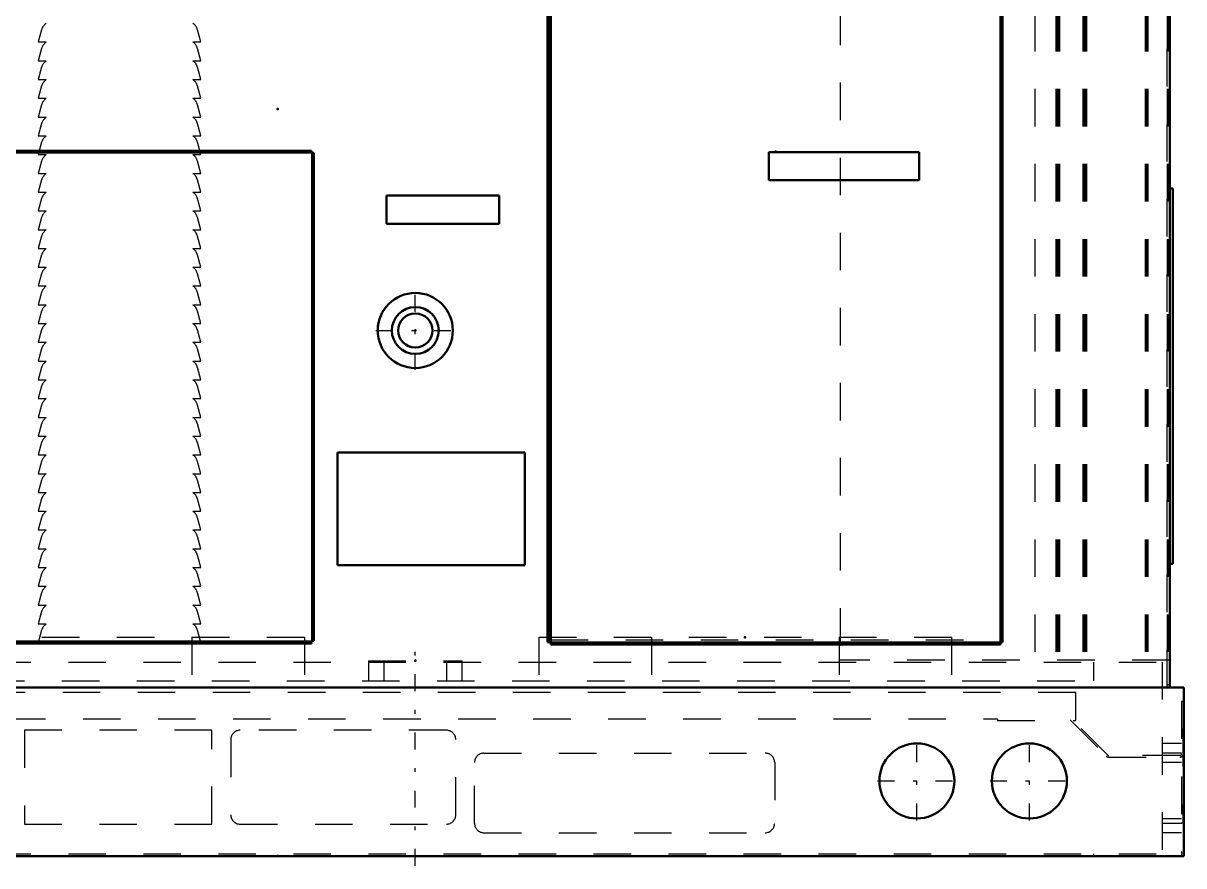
# Model space of a CAD drawing. Header units: inches. Extents: x -24.5 to 24.2, y -0.3 to 45.
# Drawn here: x -6.78 to 24.16, y -0.26 to 22.18 of the extents above; entities that cross this region are included whole.
import ezdxf

# ---------------------------------------------------------------- set-up
doc = ezdxf.new("R2010")
doc.units = ezdxf.units.IN
doc.header["$MEASUREMENT"] = 0
doc.linetypes.add('Center', pattern=[1.5, 0.45, -0.5, 0.05, -0.5])
doc.linetypes.add('Dashed', pattern=[2, 1, -1])
for name, color, linetype, lineweight in [('2d ConnectionPoints', 7, 'Continuous', 50), ('AM_0', 7, 'Continuous', 50), ('AM_4', 3, 'Continuous', 25), ('AM_7', 7, 'Center', 25), ('AM_9', 6, 'Dashed', 25)]:
    doc.layers.add(name, color=color, linetype=linetype, lineweight=lineweight)

msp = doc.modelspace()

# ---------------------------------------------------------------- linework, layer by layer
at = {"layer": '2d ConnectionPoints'}
for p in [(0, 19.9), (0, 19.9), (23.781, 19.9), (13.276, 18.764), (3.67, 14), (12.463, 5.829), (3.67, 5.2), (0, 0)]:
    msp.add_point(p, dxfattribs=at)
at = {"layer": 'AM_0'}
for p, q in [((23.782, 38.426), (23.782, 4.49)), ((7.197, 31.691), (7.197, 5.699)), ((7.231, 31.691), (7.231, 5.699)), ((7.281, 31.762), (7.281, 5.632)), ((19.271, 31.762), (19.271, 5.632)), ((19.288, 31.691), (19.288, 5.699)), ((19.322, 31.691), (19.322, 5.699)), ((0.9, 18.79), (-17.1, 18.79)), ((0.9, 18.756), (-17.1, 18.756)), ((0.9, 18.723), (0.9, 18.79)), ((0.9, 18.73), (0.97, 18.73)), ((0.936, 18.73), (0.936, 5.73)), ((0.97, 18.73), (0.97, 5.73)), ((17.098, 18.75), (13.098, 18.75)), ((13.098, 18.75), (13.098, 18)), ((17.098, 18), (17.098, 18.75)), ((13.098, 18), (17.098, 18)), ((23.861, 17.781), (23.782, 17.781)), ((23.861, 17.781), (23.861, 7.781)), ((5.902, 17.592), (2.902, 17.592)), ((2.902, 17.592), (2.902, 16.842)), ((5.902, 16.842), (5.902, 17.592)), ((2.902, 16.842), (5.902, 16.842)), ((6.594, 10.75), (1.594, 10.75)), ((1.594, 10.75), (1.594, 7.75)), ((6.594, 7.75), (6.594, 10.75)), ((1.594, 7.75), (6.594, 7.75)), ((23.861, 7.781), (23.782, 7.781)), ((0.9, 5.694), (-17.1, 5.694)), ((0.9, 5.66), (-17.1, 5.66)), ((0.9, 5.73), (0.97, 5.73)), ((0.9, 5.73), (0.9, 5.66)), ((7.197, 5.699), (7.281, 5.699)), ((19.271, 5.666), (7.281, 5.666)), ((19.271, 5.632), (7.281, 5.632)), ((19.322, 5.699), (19.271, 5.699)), ((-24.155, 4.49), (24.155, 4.49)), ((24.155, 4.49), (24.155, 0)), ((-24.155, 0), (24.155, 0))]:
    msp.add_line(p, q, dxfattribs=at)
for centre, radius in [((3.67, 14), 1), ((3.67, 14), 0.625), ((3.67, 14), 0.455), ((17.04, 2), 1), ((20.04, 2), 1)]:
    msp.add_circle(centre, radius, dxfattribs=at)
at = {"layer": 'AM_4'}
for p, q in [((7.264, 31.691), (7.264, 5.699)), ((0.9, 18.723), (-17.093, 18.723)), ((0.903, 18.73), (0.903, 5.73)), ((0.9, 5.727), (-17.1, 5.727)), ((19.271, 5.699), (7.281, 5.699))]:
    msp.add_line(p, q, dxfattribs=at)
at = {"layer": 'AM_7'}
for p, q in [((3.67, 12.95), (3.67, 15.05)), ((2.62, 14), (4.72, 14)), ((3.67, -0.26), (3.67, 5.46)), ((17.04, 0.95), (17.04, 3.05)), ((20.04, 0.95), (20.04, 3.05)), ((15.99, 2), (18.09, 2)), ((18.99, 2), (21.09, 2))]:
    msp.add_line(p, q, dxfattribs=at)
at = {"layer": 'AM_9'}
for p, q in [((23.701, 39.5), (23.701, 4.485)), ((14.992, 38.603), (14.992, 5.213)), ((20.186, 38.436), (20.186, 5.213)), ((20.742, 38.436), (20.742, 5.213)), ((20.776, 38.436), (20.776, 5.213)), ((20.81, 38.436), (20.81, 5.213)), ((20.845, 38.436), (20.845, 5.213)), ((21.462, 38.436), (21.462, 5.213)), ((21.497, 38.436), (21.497, 5.213)), ((21.53, 38.436), (21.53, 5.213)), ((21.564, 38.436), (21.564, 5.213)), ((23.128, 38.436), (23.128, 5.213)), ((23.163, 38.436), (23.163, 5.213)), ((23.197, 38.436), (23.197, 5.213)), ((23.713, 38.436), (23.713, 5.213)), ((23.747, 38.436), (23.747, 5.213)), ((7.281, 31.757), (7.281, 5.757)), ((19.281, 5.757), (19.281, 31.691)), ((-6.29, 22.013), (-6.378, 21.685)), ((-2.048, 21.685), (-2.136, 22.013)), ((-6.378, 21.685), (-6.166, 21.685)), ((-2.26, 21.685), (-2.048, 21.685)), ((-6.29, 21.513), (-6.378, 21.185)), ((-2.048, 21.185), (-2.136, 21.513)), ((-6.378, 21.185), (-6.166, 21.185)), ((-2.26, 21.185), (-2.048, 21.185)), ((-6.29, 21.013), (-6.378, 20.685)), ((-2.048, 20.685), (-2.136, 21.013)), ((-6.378, 20.685), (-6.166, 20.685)), ((-6.29, 20.513), (-6.378, 20.185)), ((-2.26, 20.685), (-2.048, 20.685)), ((-2.048, 20.185), (-2.136, 20.513)), ((-6.378, 20.185), (-6.166, 20.185)), ((-2.26, 20.185), (-2.048, 20.185)), ((-6.29, 20.013), (-6.378, 19.685)), ((-2.048, 19.685), (-2.136, 20.013)), ((-6.378, 19.685), (-6.166, 19.685)), ((-6.29, 19.513), (-6.378, 19.185)), ((-2.26, 19.685), (-2.048, 19.685)), ((-2.048, 19.185), (-2.136, 19.513)), ((-6.378, 19.185), (-6.166, 19.185)), ((-2.26, 19.185), (-2.048, 19.185)), ((-6.29, 19.013), (-6.378, 18.685)), ((-2.048, 18.685), (-2.136, 19.013)), ((0.9, 18.751), (-17.1, 18.751)), ((-6.378, 18.685), (-6.166, 18.685)), ((-2.26, 18.685), (-2.048, 18.685)), ((0.931, 5.73), (0.931, 18.73)), ((-6.29, 18.513), (-6.378, 18.185)), ((-2.048, 18.185), (-2.136, 18.513)), ((-6.378, 18.185), (-6.166, 18.185)), ((-6.29, 18.013), (-6.378, 17.685)), ((-2.26, 18.185), (-2.048, 18.185)), ((-2.048, 17.685), (-2.136, 18.013)), ((-6.378, 17.685), (-6.166, 17.685)), ((-2.26, 17.685), (-2.048, 17.685)), ((-6.29, 17.513), (-6.378, 17.185)), ((-2.048, 17.185), (-2.136, 17.513)), ((-6.378, 17.185), (-6.166, 17.185)), ((-2.26, 17.185), (-2.048, 17.185)), ((-6.29, 17.013), (-6.378, 16.685)), ((-2.048, 16.685), (-2.136, 17.013)), ((-6.378, 16.685), (-6.166, 16.685)), ((-6.29, 16.513), (-6.378, 16.185)), ((-2.26, 16.685), (-2.048, 16.685)), ((-2.048, 16.185), (-2.136, 16.513)), ((-6.378, 16.185), (-6.166, 16.185)), ((-2.26, 16.185), (-2.048, 16.185)), ((-6.29, 16.013), (-6.378, 15.685)), ((-2.048, 15.685), (-2.136, 16.013)), ((-6.378, 15.685), (-6.166, 15.685)), ((-6.29, 15.513), (-6.378, 15.185)), ((-2.26, 15.685), (-2.048, 15.685)), ((-2.048, 15.185), (-2.136, 15.513)), ((-6.378, 15.185), (-6.166, 15.185)), ((-2.26, 15.185), (-2.048, 15.185)), ((-6.29, 15.013), (-6.378, 14.685)), ((-2.048, 14.685), (-2.136, 15.013)), ((-6.378, 14.685), (-6.166, 14.685)), ((-2.26, 14.685), (-2.048, 14.685)), ((-6.29, 14.513), (-6.378, 14.185)), ((-2.048, 14.185), (-2.136, 14.513)), ((-6.378, 14.185), (-6.166, 14.185)), ((-6.29, 14.013), (-6.378, 13.685)), ((-2.26, 14.185), (-2.048, 14.185)), ((-2.048, 13.685), (-2.136, 14.013)), ((-6.378, 13.685), (-6.166, 13.685)), ((-2.26, 13.685), (-2.048, 13.685)), ((-6.29, 13.513), (-6.378, 13.185)), ((-2.048, 13.185), (-2.136, 13.513)), ((-6.378, 13.185), (-6.166, 13.185)), ((-6.29, 13.013), (-6.378, 12.685)), ((-2.26, 13.185), (-2.048, 13.185)), ((-2.048, 12.685), (-2.136, 13.013)), ((-6.378, 12.685), (-6.166, 12.685)), ((-2.26, 12.685), (-2.048, 12.685)), ((-6.29, 12.513), (-6.378, 12.185)), ((-2.048, 12.185), (-2.136, 12.513)), ((-6.378, 12.185), (-6.166, 12.185)), ((-2.26, 12.185), (-2.048, 12.185)), ((-6.29, 12.013), (-6.378, 11.685)), ((-2.048, 11.685), (-2.136, 12.013)), ((-6.378, 11.685), (-6.166, 11.685)), ((-6.29, 11.513), (-6.378, 11.185)), ((-2.26, 11.685), (-2.048, 11.685)), ((-2.048, 11.185), (-2.136, 11.513)), ((-6.378, 11.185), (-6.166, 11.185)), ((-2.26, 11.185), (-2.048, 11.185)), ((-6.29, 11.013), (-6.378, 10.685)), ((-2.048, 10.685), (-2.136, 11.013)), ((-6.378, 10.685), (-6.166, 10.685)), ((-2.26, 10.685), (-2.048, 10.685)), ((-6.29, 10.513), (-6.378, 10.185)), ((-2.048, 10.185), (-2.136, 10.513)), ((-6.378, 10.185), (-6.166, 10.185)), ((-6.29, 10.013), (-6.378, 9.685)), ((-2.26, 10.185), (-2.048, 10.185)), ((-2.048, 9.685), (-2.136, 10.013)), ((-6.378, 9.685), (-6.166, 9.685)), ((-2.26, 9.685), (-2.048, 9.685)), ((-6.29, 9.513), (-6.378, 9.185)), ((-2.048, 9.185), (-2.136, 9.513)), ((-6.378, 9.185), (-6.166, 9.185)), ((-6.29, 9.013), (-6.378, 8.685)), ((-2.26, 9.185), (-2.048, 9.185)), ((-2.048, 8.685), (-2.136, 9.013)), ((-6.378, 8.685), (-6.166, 8.685)), ((-2.26, 8.685), (-2.048, 8.685)), ((-6.29, 8.513), (-6.378, 8.185)), ((-2.048, 8.185), (-2.136, 8.513)), ((-6.378, 8.185), (-6.166, 8.185)), ((-2.26, 8.185), (-2.048, 8.185)), ((-6.29, 8.013), (-6.378, 7.685)), ((-2.048, 7.685), (-2.136, 8.013)), ((-6.378, 7.685), (-6.166, 7.685)), ((-6.29, 7.513), (-6.378, 7.185)), ((-2.26, 7.685), (-2.048, 7.685)), ((-2.048, 7.185), (-2.136, 7.513)), ((-6.378, 7.185), (-6.166, 7.185)), ((-2.26, 7.185), (-2.048, 7.185)), ((-6.29, 7.013), (-6.378, 6.685)), ((-2.048, 6.685), (-2.136, 7.013)), ((-6.378, 6.685), (-6.166, 6.685)), ((-6.29, 6.513), (-6.378, 6.185)), ((-2.26, 6.685), (-2.048, 6.685)), ((-2.048, 6.185), (-2.136, 6.513)), ((-6.378, 6.185), (-6.166, 6.185)), ((-6.29, 6.013), (-6.378, 5.685)), ((-2.26, 6.185), (-2.048, 6.185)), ((-2.048, 5.685), (-2.136, 6.013)), ((-17.1, 5.699), (0.9, 5.699)), ((-16.285, 5.829), (0.715, 5.829)), ((-6.378, 5.685), (-2.048, 5.685)), ((-2.282, 5.829), (-2.282, 4.667)), ((0.715, 5.829), (0.715, 4.667)), ((6.966, 5.829), (6.966, 4.667)), ((6.966, 5.829), (17.966, 5.829)), ((7.281, 5.757), (19.281, 5.757)), ((19.271, 5.699), (7.281, 5.699)), ((9.963, 5.829), (9.963, 4.667)), ((14.969, 5.829), (14.969, 4.667)), ((17.966, 5.829), (17.966, 4.667)), ((19.255, 5.757), (19.255, 5.699)), ((-23.578, 5.167), (23.578, 5.167)), ((2.42, 5.2), (4.92, 5.2)), ((2.42, 5.2), (2.42, 4.667)), ((2.83, 5.2), (2.83, 4.667)), ((4.51, 4.667), (4.51, 5.2)), ((4.92, 4.667), (4.92, 5.2)), ((23.782, 5.213), (14.992, 5.213)), ((21.75, 5.167), (21.75, 4.667)), ((23.578, 5.167), (23.578, 0.058)), ((-21.75, 4.667), (21.75, 4.667)), ((21.273, 4.356), (-21.273, 4.356)), ((21.273, 3.61), (21.273, 4.356)), ((23.701, 4.57), (23.782, 4.57)), ((23.701, 4.485), (23.782, 4.485)), ((23.782, 4.49), (23.782, 4.485)), ((24.155, 4.119), (24.098, 4.119)), ((24.098, 4.119), (24.098, 0)), ((-19.186, 3.656), (19.186, 3.656)), ((19.186, 3.656), (19.186, 3.61)), ((19.186, 3.61), (21.122, 3.61)), ((21.154, 3.597), (22.09, 2.661)), ((22.123, 2.693), (21.206, 3.61)), ((21.206, 3.61), (21.273, 3.61)), ((-1.75, 3.35), (-6.75, 3.35)), ((-6.75, 3.35), (-6.75, 0.85)), ((-1.75, 0.85), (-1.75, 3.35)), ((-1.25, 3.1), (-1.25, 1.1)), ((4.5, 3.35), (-1, 3.35)), ((4.75, 1.1), (4.75, 3.1)), ((24.144, 3.375), (24.098, 3.375)), ((24.128, 3.375), (24.128, 0.875)), ((24.144, 2.726), (24.144, 3.375)), ((24.098, 3), (23.578, 3)), ((5.25, 0.87), (5.25, 2.49)), ((5.5, 2.74), (13, 2.74)), ((13.25, 2.49), (13.25, 0.87)), ((24.052, 2.68), (22.155, 2.68)), ((22.155, 2.634), (24.052, 2.634)), ((24.098, 2.74), (23.578, 2.74)), ((24.098, 2.49), (23.578, 2.49)), ((23.578, 1), (24.098, 1)), ((-6.75, 0.85), (-1.75, 0.85)), ((-1, 0.85), (4.5, 0.85)), ((5.5, 0.62), (13, 0.62)), ((24.098, 0.87), (23.578, 0.87)), ((24.098, 0.62), (23.578, 0.62)), ((24.128, 0.875), (24.098, 0.875)), ((-23.578, 0.058), (23.578, 0.058)), ((21.75, 0.058), (21.75, 0))]:
    msp.add_line(p, q, dxfattribs=at)
for centre, radius, start, end in [((-6, 21.935), 0.3, 123.5573, 165), ((-2.426, 21.935), 0.3, 15, 56.4427), ((-6, 21.435), 0.3, 123.5573, 165), ((-2.426, 21.435), 0.3, 15, 56.4427), ((-6, 20.935), 0.3, 123.5573, 165), ((-2.426, 20.935), 0.3, 15, 56.4427), ((-6, 20.435), 0.3, 123.5573, 165), ((-2.426, 20.435), 0.3, 15, 56.4427), ((-6, 19.935), 0.3, 123.5573, 165), ((-2.426, 19.935), 0.3, 15, 56.4427), ((-6, 19.435), 0.3, 123.5573, 165), ((-2.426, 19.435), 0.3, 15, 56.4427), ((-6, 18.935), 0.3, 123.5573, 165), ((-2.426, 18.935), 0.3, 15, 56.4427), ((-6, 18.435), 0.3, 123.5573, 165), ((-2.426, 18.435), 0.3, 15, 56.4427), ((-6, 17.935), 0.3, 123.5573, 165), ((-2.426, 17.935), 0.3, 15, 56.4427), ((-6, 17.435), 0.3, 123.5573, 165), ((-2.426, 17.435), 0.3, 15, 56.4427), ((-6, 16.935), 0.3, 123.5573, 165), ((-2.426, 16.935), 0.3, 15, 56.4427), ((-6, 16.435), 0.3, 123.5573, 165), ((-2.426, 16.435), 0.3, 15, 56.4427), ((-6, 15.935), 0.3, 123.5573, 165), ((-2.426, 15.935), 0.3, 15, 56.4427), ((-6, 15.435), 0.3, 123.5573, 165), ((-2.426, 15.435), 0.3, 15, 56.4427), ((-6, 14.935), 0.3, 123.5573, 165), ((-2.426, 14.935), 0.3, 15, 56.4427), ((-6, 14.435), 0.3, 123.5573, 165), ((-2.426, 14.435), 0.3, 15, 56.4427), ((-6, 13.935), 0.3, 123.5573, 165), ((-2.426, 13.935), 0.3, 15, 56.4427), ((-6, 13.435), 0.3, 123.5573, 165), ((-2.426, 13.435), 0.3, 15, 56.4427), ((-6, 12.935), 0.3, 123.5573, 165), ((-2.426, 12.935), 0.3, 15, 56.4427), ((-6, 12.435), 0.3, 123.5573, 165), ((-2.426, 12.435), 0.3, 15, 56.4427), ((-6, 11.935), 0.3, 123.5573, 165), ((-2.426, 11.935), 0.3, 15, 56.4427), ((-6, 11.435), 0.3, 123.5573, 165), ((-2.426, 11.435), 0.3, 15, 56.4427), ((-6, 10.935), 0.3, 123.5573, 165), ((-2.426, 10.935), 0.3, 15, 56.4427), ((-6, 10.435), 0.3, 123.5573, 165), ((-2.426, 10.435), 0.3, 15, 56.4427), ((-6, 9.935), 0.3, 123.5573, 165), ((-2.426, 9.935), 0.3, 15, 56.4427), ((-6, 9.435), 0.3, 123.5573, 165), ((-2.426, 9.435), 0.3, 15, 56.4427), ((-6, 8.935), 0.3, 123.5573, 165), ((-2.426, 8.935), 0.3, 15, 56.4427), ((-6, 8.435), 0.3, 123.5573, 165), ((-2.426, 8.435), 0.3, 15, 56.4427), ((-6, 7.935), 0.3, 123.5573, 165), ((-2.426, 7.935), 0.3, 15, 56.4427), ((-6, 7.435), 0.3, 123.5573, 165), ((-2.426, 7.435), 0.3, 15, 56.4427), ((-6, 6.935), 0.3, 123.5573, 165), ((-2.426, 6.935), 0.3, 15, 56.4427), ((-6, 6.435), 0.3, 123.5573, 165), ((-2.426, 6.435), 0.3, 15, 56.4427), ((-6, 5.935), 0.3, 123.5573, 165), ((-2.426, 5.935), 0.3, 15, 56.4427), ((21.122, 3.564), 0.046, 45, 90), ((-1, 3.1), 0.25, 90, 180), ((4.5, 3.1), 0.25, 0, 90), ((5.5, 2.49), 0.25, 90, 180), ((13, 2.49), 0.25, 360, 90), ((22.155, 2.726), 0.092, 225, 270), ((22.155, 2.726), 0.046, 225, 270), ((24.052, 2.726), 0.092, 270, 0), ((24.052, 2.726), 0.046, 270, 0), ((-1, 1.1), 0.25, 180, 270), ((4.5, 1.1), 0.25, 270, 360), ((5.5, 0.87), 0.25, 180, 270), ((13, 0.87), 0.25, 270, 0)]:
    msp.add_arc(centre, radius, start, end, dxfattribs=at)

doc.saveas('drawing.dxf')
